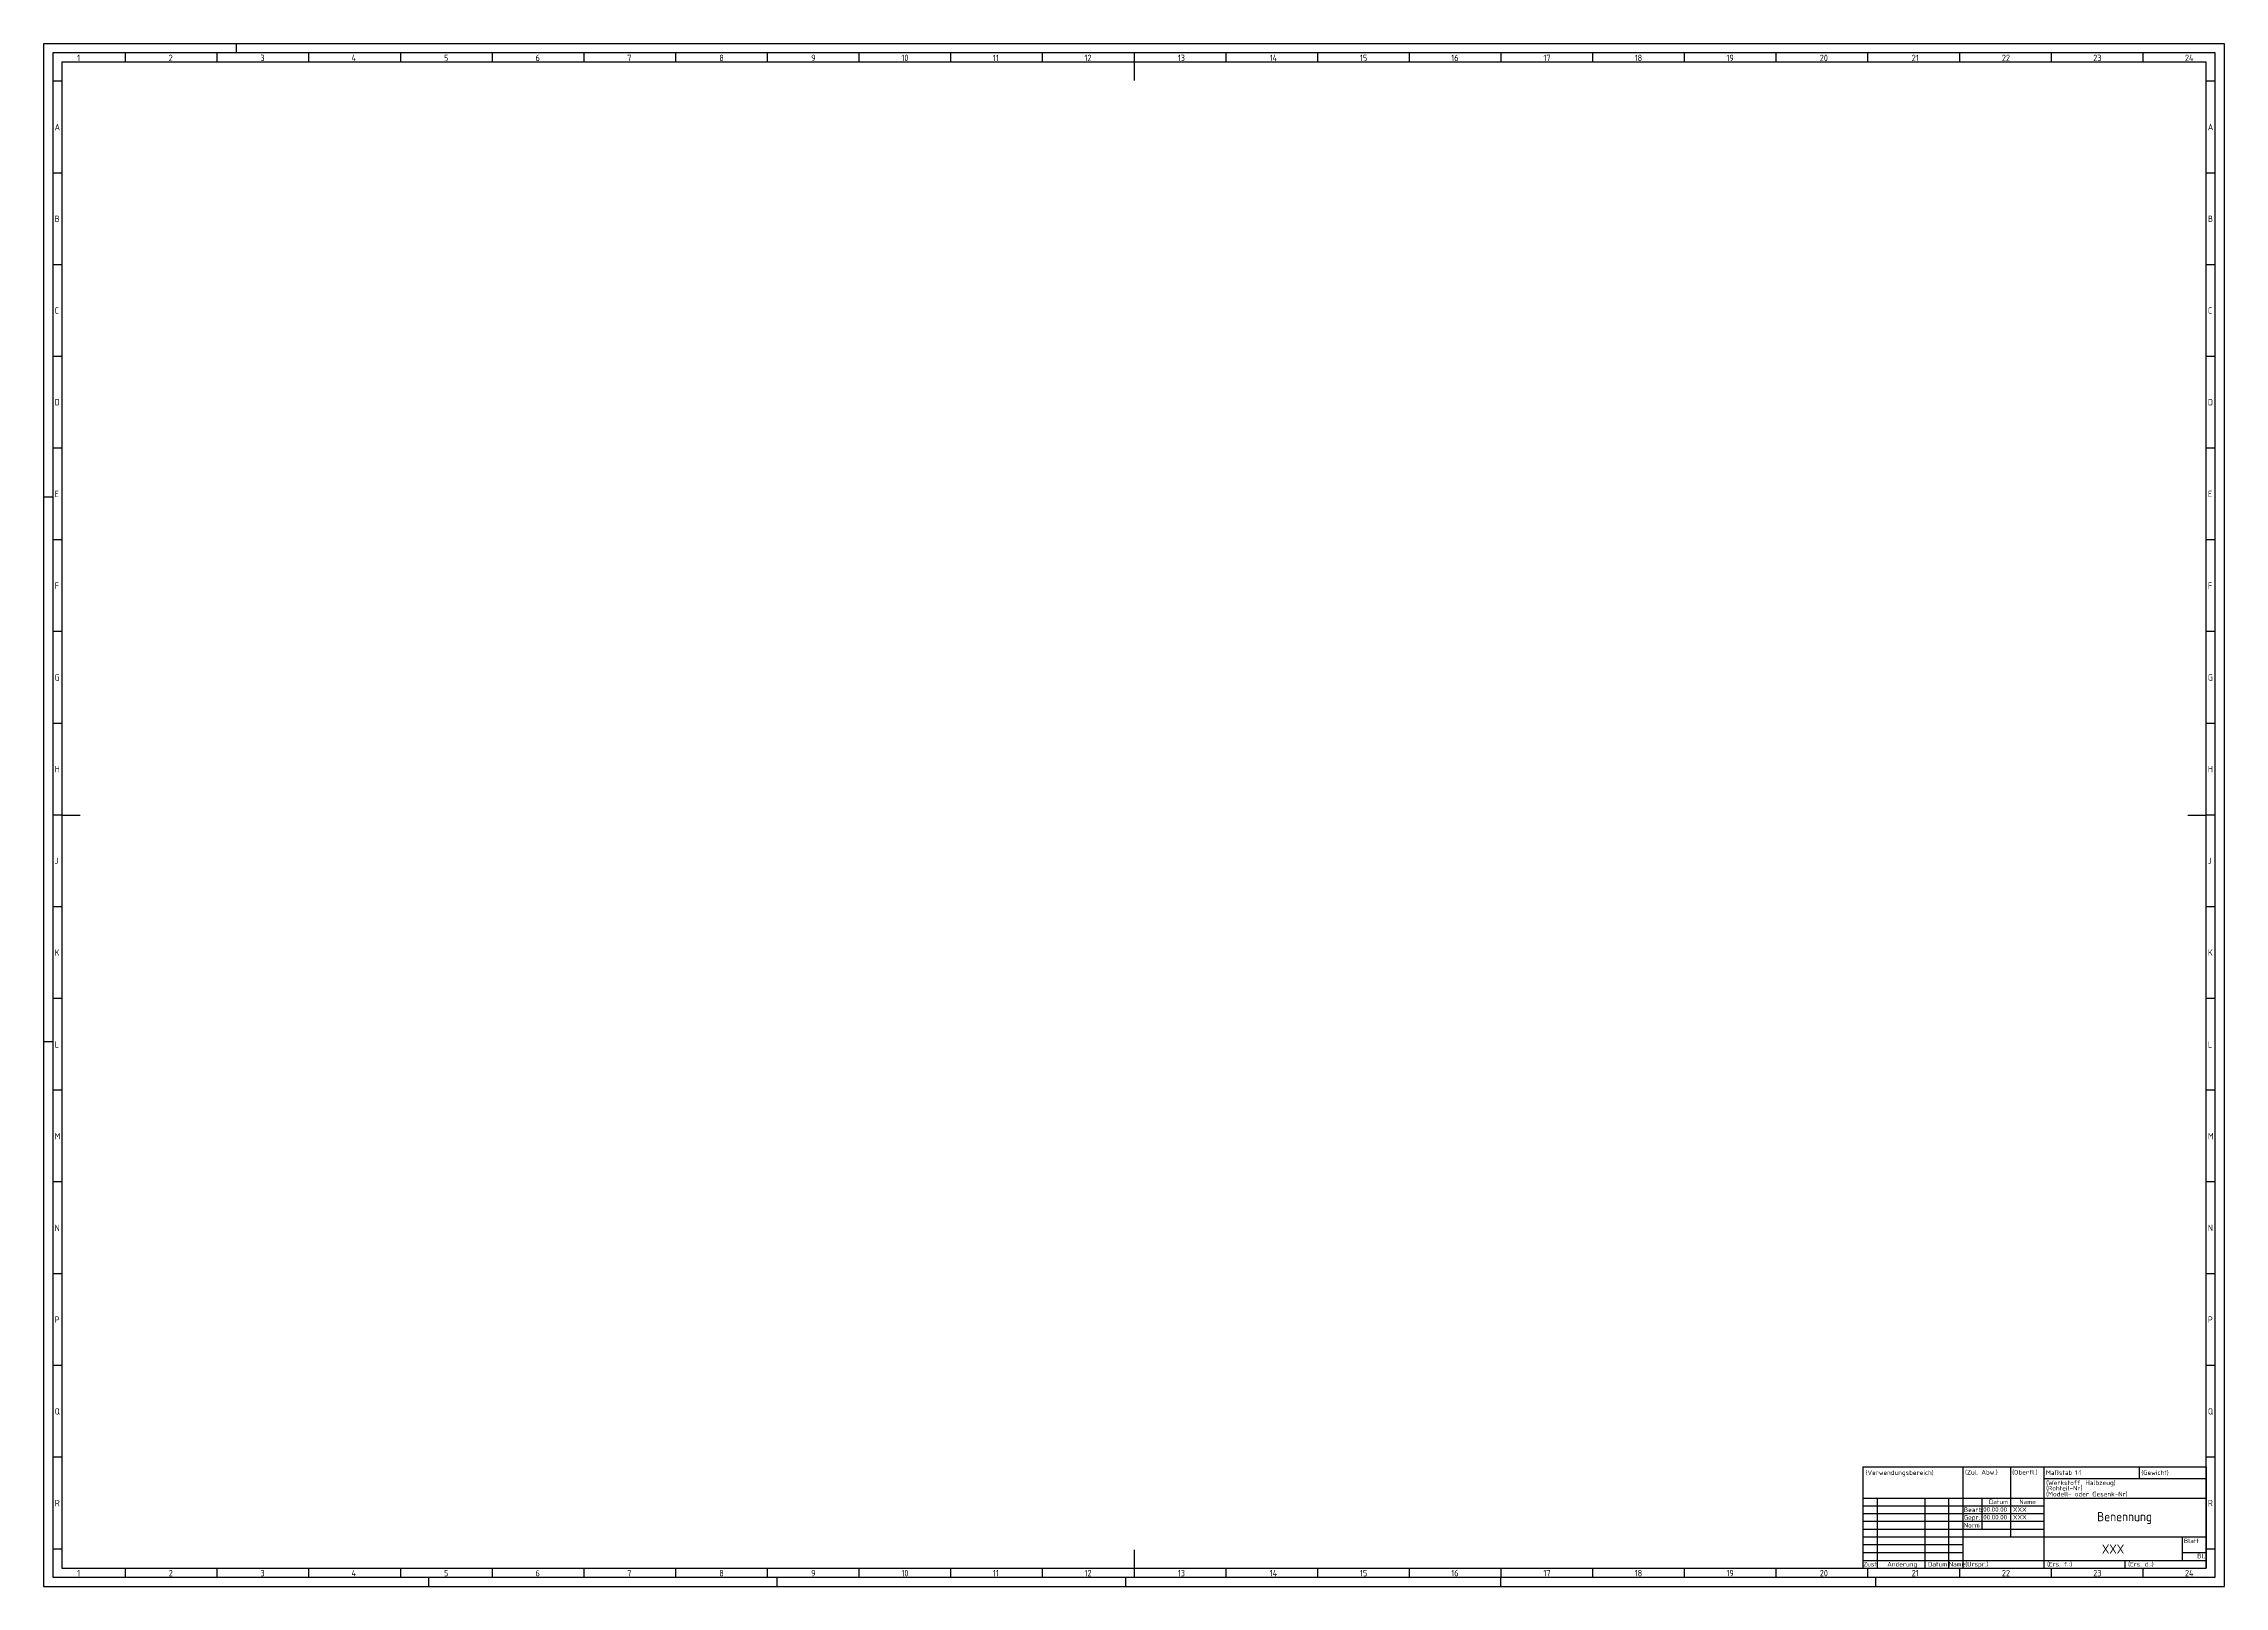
# Model space of a CAD drawing. Header units: millimetres. Extents: x 0 to 1189, y 5 to 846.
import ezdxf
from ezdxf.enums import TextEntityAlignment as Align

# ---------------------------------------------------------------- set-up
doc = ezdxf.new("R2010")
doc.units = ezdxf.units.MM
doc.header["$LTSCALE"] = 12
for name, color, linetype in [('025', 1, 'Continuous'), ('035', 5, 'Continuous'), ('05', 6, 'Continuous'), ('07', 7, 'Continuous')]:
    doc.layers.add(name, color=color, linetype=linetype)
doc.styles.add('ISO Proportional', font='isocp.shx')

# ---------------------------------------------------------------- blocks, each defined once
blk = doc.blocks.new('DIN_border_a0')
at = {"layer": '035'}
for p, q in [((0, 841), (0, 0)), ((1189, 841), (0, 841)), ((44.5, 836), (44.5, 831)), ((94.5, 836), (94.5, 831)), ((105, 841), (105, 836)), ((144.5, 836), (144.5, 831)), ((194.5, 836), (194.5, 831)), ((244.5, 836), (244.5, 831)), ((294.5, 836), (294.5, 831)), ((344.5, 836), (344.5, 831)), ((394.5, 836), (394.5, 831)), ((444.5, 836), (444.5, 831)), ((494.5, 836), (494.5, 831)), ((544.5, 836), (544.5, 831)), ((594.5, 836), (594.5, 831)), ((644.5, 836), (644.5, 831)), ((694.5, 836), (694.5, 831)), ((744.5, 836), (744.5, 831)), ((794.5, 836), (794.5, 831)), ((844.5, 836), (844.5, 831)), ((894.5, 836), (894.5, 831)), ((944.5, 836), (944.5, 831)), ((994.5, 836), (994.5, 831)), ((1044.5, 836), (1044.5, 831)), ((1094.5, 836), (1094.5, 831)), ((1144.5, 836), (1144.5, 831)), ((1189, 0), (1189, 841)), ((10, 820.5), (5, 820.5)), ((1184, 820.5), (1179, 820.5)), ((10, 770.5), (5, 770.5)), ((1184, 770.5), (1179, 770.5)), ((10, 720.5), (5, 720.5)), ((1184, 720.5), (1179, 720.5)), ((10, 670.5), (5, 670.5)), ((1184, 670.5), (1179, 670.5)), ((10, 620.5), (5, 620.5)), ((1184, 620.5), (1179, 620.5)), ((0, 594), (5, 594)), ((10, 570.5), (5, 570.5)), ((1184, 570.5), (1179, 570.5)), ((10, 520.5), (5, 520.5)), ((1184, 520.5), (1179, 520.5)), ((10, 470.5), (5, 470.5)), ((1184, 470.5), (1179, 470.5)), ((10, 420.5), (5, 420.5)), ((1184, 420.5), (1179, 420.5)), ((1184, 420.5), (1179, 420.5)), ((10, 370.5), (5, 370.5)), ((1184, 370.5), (1179, 370.5)), ((10, 320.5), (5, 320.5)), ((1184, 320.5), (1179, 320.5)), ((0, 297), (5, 297)), ((10, 270.5), (5, 270.5)), ((1184, 270.5), (1179, 270.5)), ((1184, 270.5), (1179, 270.5)), ((10, 220.5), (5, 220.5)), ((1184, 220.5), (1179, 220.5)), ((10, 170.5), (5, 170.5)), ((1184, 170.5), (1179, 170.5)), ((10, 120.5), (5, 120.5)), ((1184, 120.5), (1179, 120.5)), ((10, 70.5), (5, 70.5)), ((1184, 70.5), (1179, 70.5)), ((10, 20.4), (5.1, 20.4)), ((1184, 20.4), (1179, 20.4)), ((0, 0), (1189, 0)), ((44.5, 10), (44.5, 5)), ((94.5, 10), (94.5, 5)), ((144.5, 10), (144.5, 5)), ((194.5, 10), (194.5, 5)), ((210, 0), (210, 5)), ((244.5, 10), (244.5, 5)), ((294.5, 10), (294.5, 5)), ((344.5, 10), (344.5, 5)), ((394.5, 10), (394.5, 5)), ((400, 0), (400, 5)), ((444.5, 10), (444.5, 5)), ((494.5, 10), (494.5, 5)), ((544.5, 10), (544.5, 5)), ((590, 0), (590, 5)), ((594.5, 10), (594.5, 5)), ((644.5, 10), (644.5, 5)), ((694.5, 10), (694.5, 5)), ((744.5, 10), (744.5, 5)), ((744.5, 10), (744.5, 5)), ((794.5, 10), (794.5, 5)), ((794.5, 0), (794.5, 5)), ((844.5, 10), (844.5, 5)), ((894.5, 10), (894.5, 5)), ((944.5, 10), (944.5, 5)), ((994.5, 10), (994.5, 5)), ((999, 0), (999, 5)), ((1044.5, 10), (1044.5, 5)), ((1094.5, 10), (1094.5, 5)), ((1144.5, 10), (1144.5, 5))]:
    blk.add_line(p, q, dxfattribs=at)
blk.add_lwpolyline([(10, 10), (1179, 10), (1179, 831), (10, 831)], close=True, dxfattribs=at)
at = {"layer": '07'}
for p, q in [((594.5, 831), (594.5, 821)), ((10, 420.5), (20, 420.5)), ((1169, 420.5), (1179, 420.5)), ((594.5, 20), (594.5, 10))]:
    blk.add_line(p, q, dxfattribs=at)
blk.add_lwpolyline([(5, 5), (1184, 5), (1184, 836), (5, 836)], close=True, dxfattribs=at)
at = {"layer": '035', "style": 'ISO Proportional'}
for s, p in [('1', (18.3, 831.5)), ('2', (68.2, 831.5)), ('3', (118.2, 831.5)), ('4', (167.9, 831.5)), ('5', (218.3, 831.5)), ('6', (268.2, 831.5)), ('7', (318.2, 831.5)), ('8', (368.4, 831.5)), ('9', (418.5, 831.5)), ('10', (467.7, 831.5)), ('11', (517.5, 831.5)), ('12', (567.5, 831.5)), ('13', (618.4, 831.5)), ('14', (668.5, 831.5)), ('15', (717.7, 831.5)), ('16', (767.5, 831.5)), ('17', (817.7, 831.5)), ('18', (867.5, 831.5)), ('19', (917.5, 831.5)), ('20', (968.4, 831.5)), ('21', (1018.5, 831.5)), ('22', (1067.7, 831.5)), ('23', (1117.5, 831.5)), ('24', (1167.5, 831.5)), ('A', (6, 793.8)), ('A', (1180, 793.8)), ('B', (6, 743.8)), ('B', (1180, 743.8)), ('C', (6, 693.8)), ('C', (1180, 693.8)), ('D', (6, 643.8)), ('D', (1180, 643.8)), ('E', (6, 593.8)), ('E', (1180, 593.8)), ('F', (6, 543.8)), ('F', (1180, 543.8)), ('G', (6, 493.8)), ('G', (1180, 493.8)), ('H', (6, 443.8)), ('H', (1180, 443.8)), ('J', (6, 393.8)), ('J', (1180, 393.8)), ('K', (6, 343.8)), ('K', (1180, 343.8)), ('L', (6, 293.7)), ('L', (1180, 293.7)), ('M', (6, 243.7)), ('M', (1180, 243.7)), ('N', (6, 193.7)), ('N', (1180, 193.7)), ('P', (6, 143.7)), ('P', (1180, 143.7)), ('Q', (6, 93.7)), ('Q', (1180, 93.7)), ('R', (6.1, 43.7)), ('R', (1180, 43.7)), ('1', (18.3, 5.5)), ('2', (68.2, 5.5)), ('3', (118.2, 5.5)), ('4', (167.9, 5.5)), ('5', (218.3, 5.5)), ('6', (268.2, 5.5)), ('7', (318.2, 5.5)), ('8', (368.4, 5.5)), ('9', (418.5, 5.5)), ('10', (467.7, 5.5)), ('11', (517.5, 5.5)), ('12', (567.5, 5.5)), ('13', (618.4, 5.5)), ('14', (668.5, 5.5)), ('15', (717.7, 5.5)), ('16', (767.5, 5.5)), ('17', (817.7, 5.5)), ('18', (867.5, 5.5)), ('19', (917.5, 5.5)), ('20', (968.4, 5.5)), ('21', (1018.5, 5.5)), ('22', (1067.7, 5.5)), ('23', (1117.5, 5.5)), ('24', (1167.5, 5.5))]:
    blk.add_text(s, height=3.5, dxfattribs=at).set_placement(p)
blk = doc.blocks.new('DIN_tblock_a0')
at = {"layer": '035'}
for p, q in [((-106.6, 55.2), (-106.6, 17)), ((-88.4, 48.9), (0, 48.9)), ((-36.4, 55.2), (-36.4, 48.9)), ((-179.4, 38.2), (-179.4, 0)), ((-153.4, 38.2), (-153.4, 0)), ((-140.4, 38.2), (-140.4, 0)), ((-122.2, 38.2), (-122.2, 21.3)), ((-187.2, 34), (-88.4, 34)), ((-187.2, 29.8), (-88.4, 29.8)), ((-187.2, 25.5), (-88.4, 25.5)), ((-187.2, 21.3), (-88.4, 21.3)), ((-187.2, 17), (-132.6, 17)), ((-187.2, 12.8), (-132.6, 12.8)), ((-187.2, 8.5), (-132.6, 8.5)), ((-187.2, 4.2), (0, 4.2)), ((-44.2, 4.2), (-44.2, 0)), ((-13, 8.5), (0, 8.5))]:
    blk.add_line(p, q, dxfattribs=at)
at = {"layer": '07'}
for p, q in [((-187.2, 55.2), (-187.2, 0)), ((-187.2, 55.2), (0, 55.2)), ((-132.6, 55.2), (-132.6, 0)), ((-88.4, 55.2), (-88.4, 0)), ((0, 55.2), (0, 0)), ((-187.2, 38.2), (0, 38.2)), ((-132.6, 17), (0, 17)), ((-13, 17), (-13, 4.2)), ((-187.2, 0), (0, 0))]:
    blk.add_line(p, q, dxfattribs=at)
at = {"flags": 1}
blk.add_attdef('WD_TB', (-128.3, 12.5), '', height=3, dxfattribs=at)
at = {"layer": '025', "style": 'ISO Proportional'}
for s, p in [('(Verwendungsbereich)', (-185.6, 50.8)), ('Maßstab', (-87.3, 50.8)), ('(Werkstoff, Halbzeug)', (-87.2, 45.3)), ('(Gewicht)', (-35.3, 50.8)), ('Datum', (-118.4, 34.9)), ('Name', (-101.8, 34.9)), ('(Rohteil-Nr)', (-87.2, 42.3)), ('(Modell- oder Gesenk-Nr)', (-87.2, 39.1)), ('Bearb.', (-132.1, 30.6)), ('Gepr.', (-132.1, 26.4)), ('Norm', (-132.1, 22.1)), ('Blatt', (-12.1, 13.6)), ('Zust.', (-186.9, 0.9)), ('Änderung', (-173.8, 0.9)), ('Datum', (-151.6, 0.9)), ('Name', (-140.3, 0.9)), ('(Urspr.)', (-131.3, 0.9)), ('(Ers. f.:) ', (-86.7, 0.9)), ('(Ers. d.:) ', (-42.5, 0.9)), ('Bl.', (-4.8, 5.3))]:
    blk.add_text(s, height=2.5, dxfattribs=at).set_placement(p)
at = {"layer": '025', "char_height": 2.5, "attachment_point": 1, "style": 'ISO Proportional'}
for s, insert, width in [('(Zul. Abw.)', (-131.4, 53.5), 24.767), ('(Oberfl.)', (-105.7, 53.5), 17.314)]:
    blk.add_mtext(s, dxfattribs=dict(at, insert=insert, width=width))
at = {"layer": '025', "style": 'ISO Proportional'}
for tag, p in [('MAßSTAB', (-71.6, 50.8)), ('BEARBEIT.', (-121.5, 30.7)), ('GEPRÜFT', (-121.5, 26.5)), ('NAME', (-105.3, 30.7)), ('NAME', (-105.3, 26.5))]:
    blk.add_attdef(tag, p, '', height=2.5, dxfattribs=at)
at = {"layer": '05', "style": 'ISO Proportional'}
for tag, p in [('BENENNUNG', (-44.4, 27.2)), ('ZEICHNUNGSNUMMER', (-50.7, 10.3))]:
    blk.add_attdef(tag, text='', height=5, dxfattribs=at).set_placement(p, align=Align.MIDDLE)

msp = doc.modelspace()

# ---------------------------------------------------------------- block references
msp.add_blockref('DIN_border_a0', (0, 4.9))
ref = msp.add_blockref('DIN_tblock_a0', (1179, 14.9))
ref.add_attrib('MAßSTAB', '1:1', (1107.4, 65.7), dxfattribs={"layer": '025', "height": 2.5, "style": 'ISO Proportional'})
ref.add_attrib('BENENNUNG', 'Benennung', dxfattribs={"layer": '05', "height": 5, "style": 'ISO Proportional'}).set_placement((1134.6, 42.2), align=Align.MIDDLE)
ref.add_attrib('NAME', 'XXX', (1073.7, 41.4), dxfattribs={"layer": '025', "height": 2.5, "style": 'ISO Proportional'})
ref.add_attrib('NAME', 'XXX', (1073.7, 45.6), dxfattribs={"layer": '025', "height": 2.5, "style": 'ISO Proportional'})
ref.add_attrib('GEPRÜFT', '00.00.00', (1057.5, 41.4), dxfattribs={"layer": '025', "height": 2.5, "style": 'ISO Proportional'})
ref.add_attrib('BEARBEIT.', '00.00.00', (1057.5, 45.6), dxfattribs={"layer": '025', "height": 2.5, "style": 'ISO Proportional'})
ref.add_attrib('ZEICHNUNGSNUMMER', 'XXX', dxfattribs={"layer": '05', "height": 5, "style": 'ISO Proportional'}).set_placement((1128.3, 25.3), align=Align.MIDDLE)

doc.saveas('drawing.dxf')
